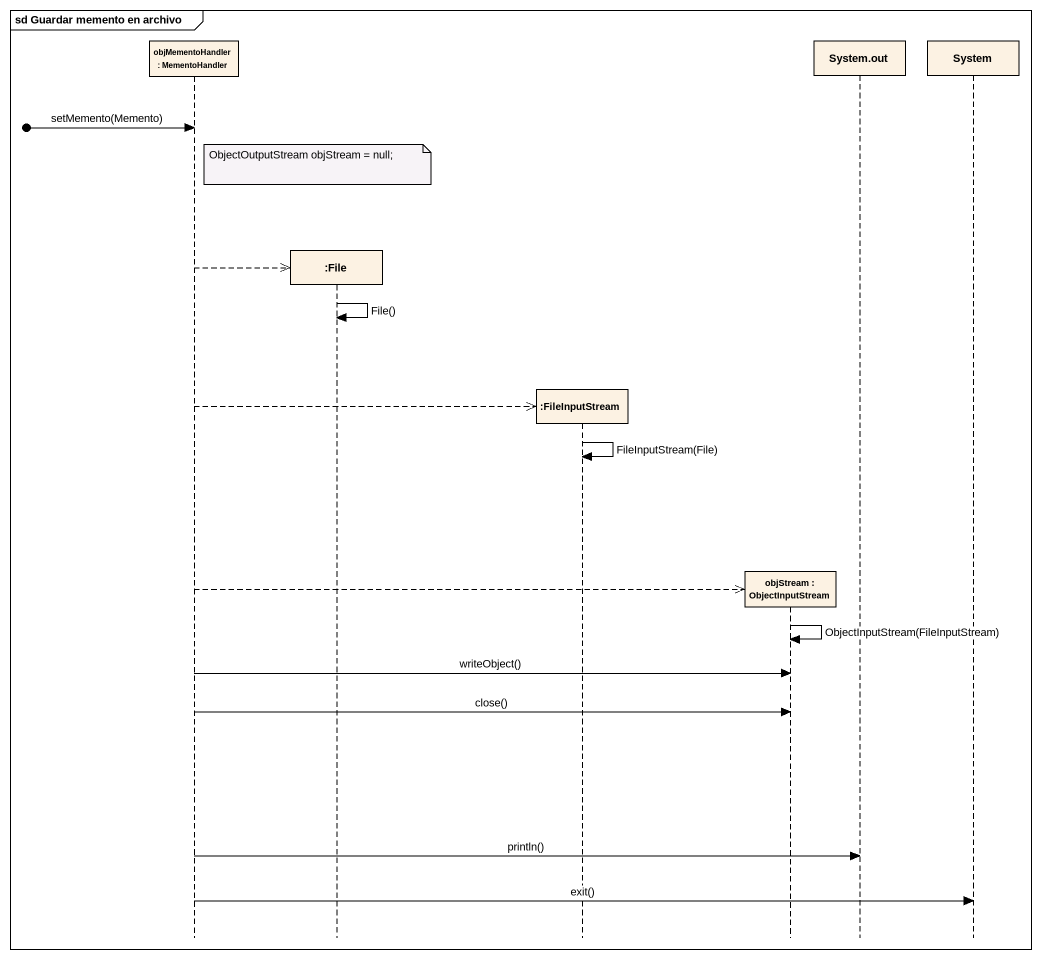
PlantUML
@startuml
mainframe sd Guardar memento en archivo
hide footbox
participant "objMementoHandler : MementoHandler" as objMementoHandler
participant ":File" as File_
participant ":FileInputStream" as FileInputStream
participant "objStream : ObjectInputStream" as objStream
participant "System.out" as System_out
participant System

[o-> objMementoHandler : setMemento(Memento)
note over File_ : ObjectOutputStream objStream = null;
objMementoHandler -->> File_ **
File_ -> File_ : File()
objMementoHandler -->> FileInputStream **
FileInputStream -> FileInputStream : FileInputStream(File)
objMementoHandler -->> objStream **
objStream -> objStream : ObjectInputStream(FileInputStream)
objMementoHandler -> objStream : writeObject()
objMementoHandler -> objStream : close()
objMementoHandler -> System_out : println()
objMementoHandler -> System : exit()
@enduml
